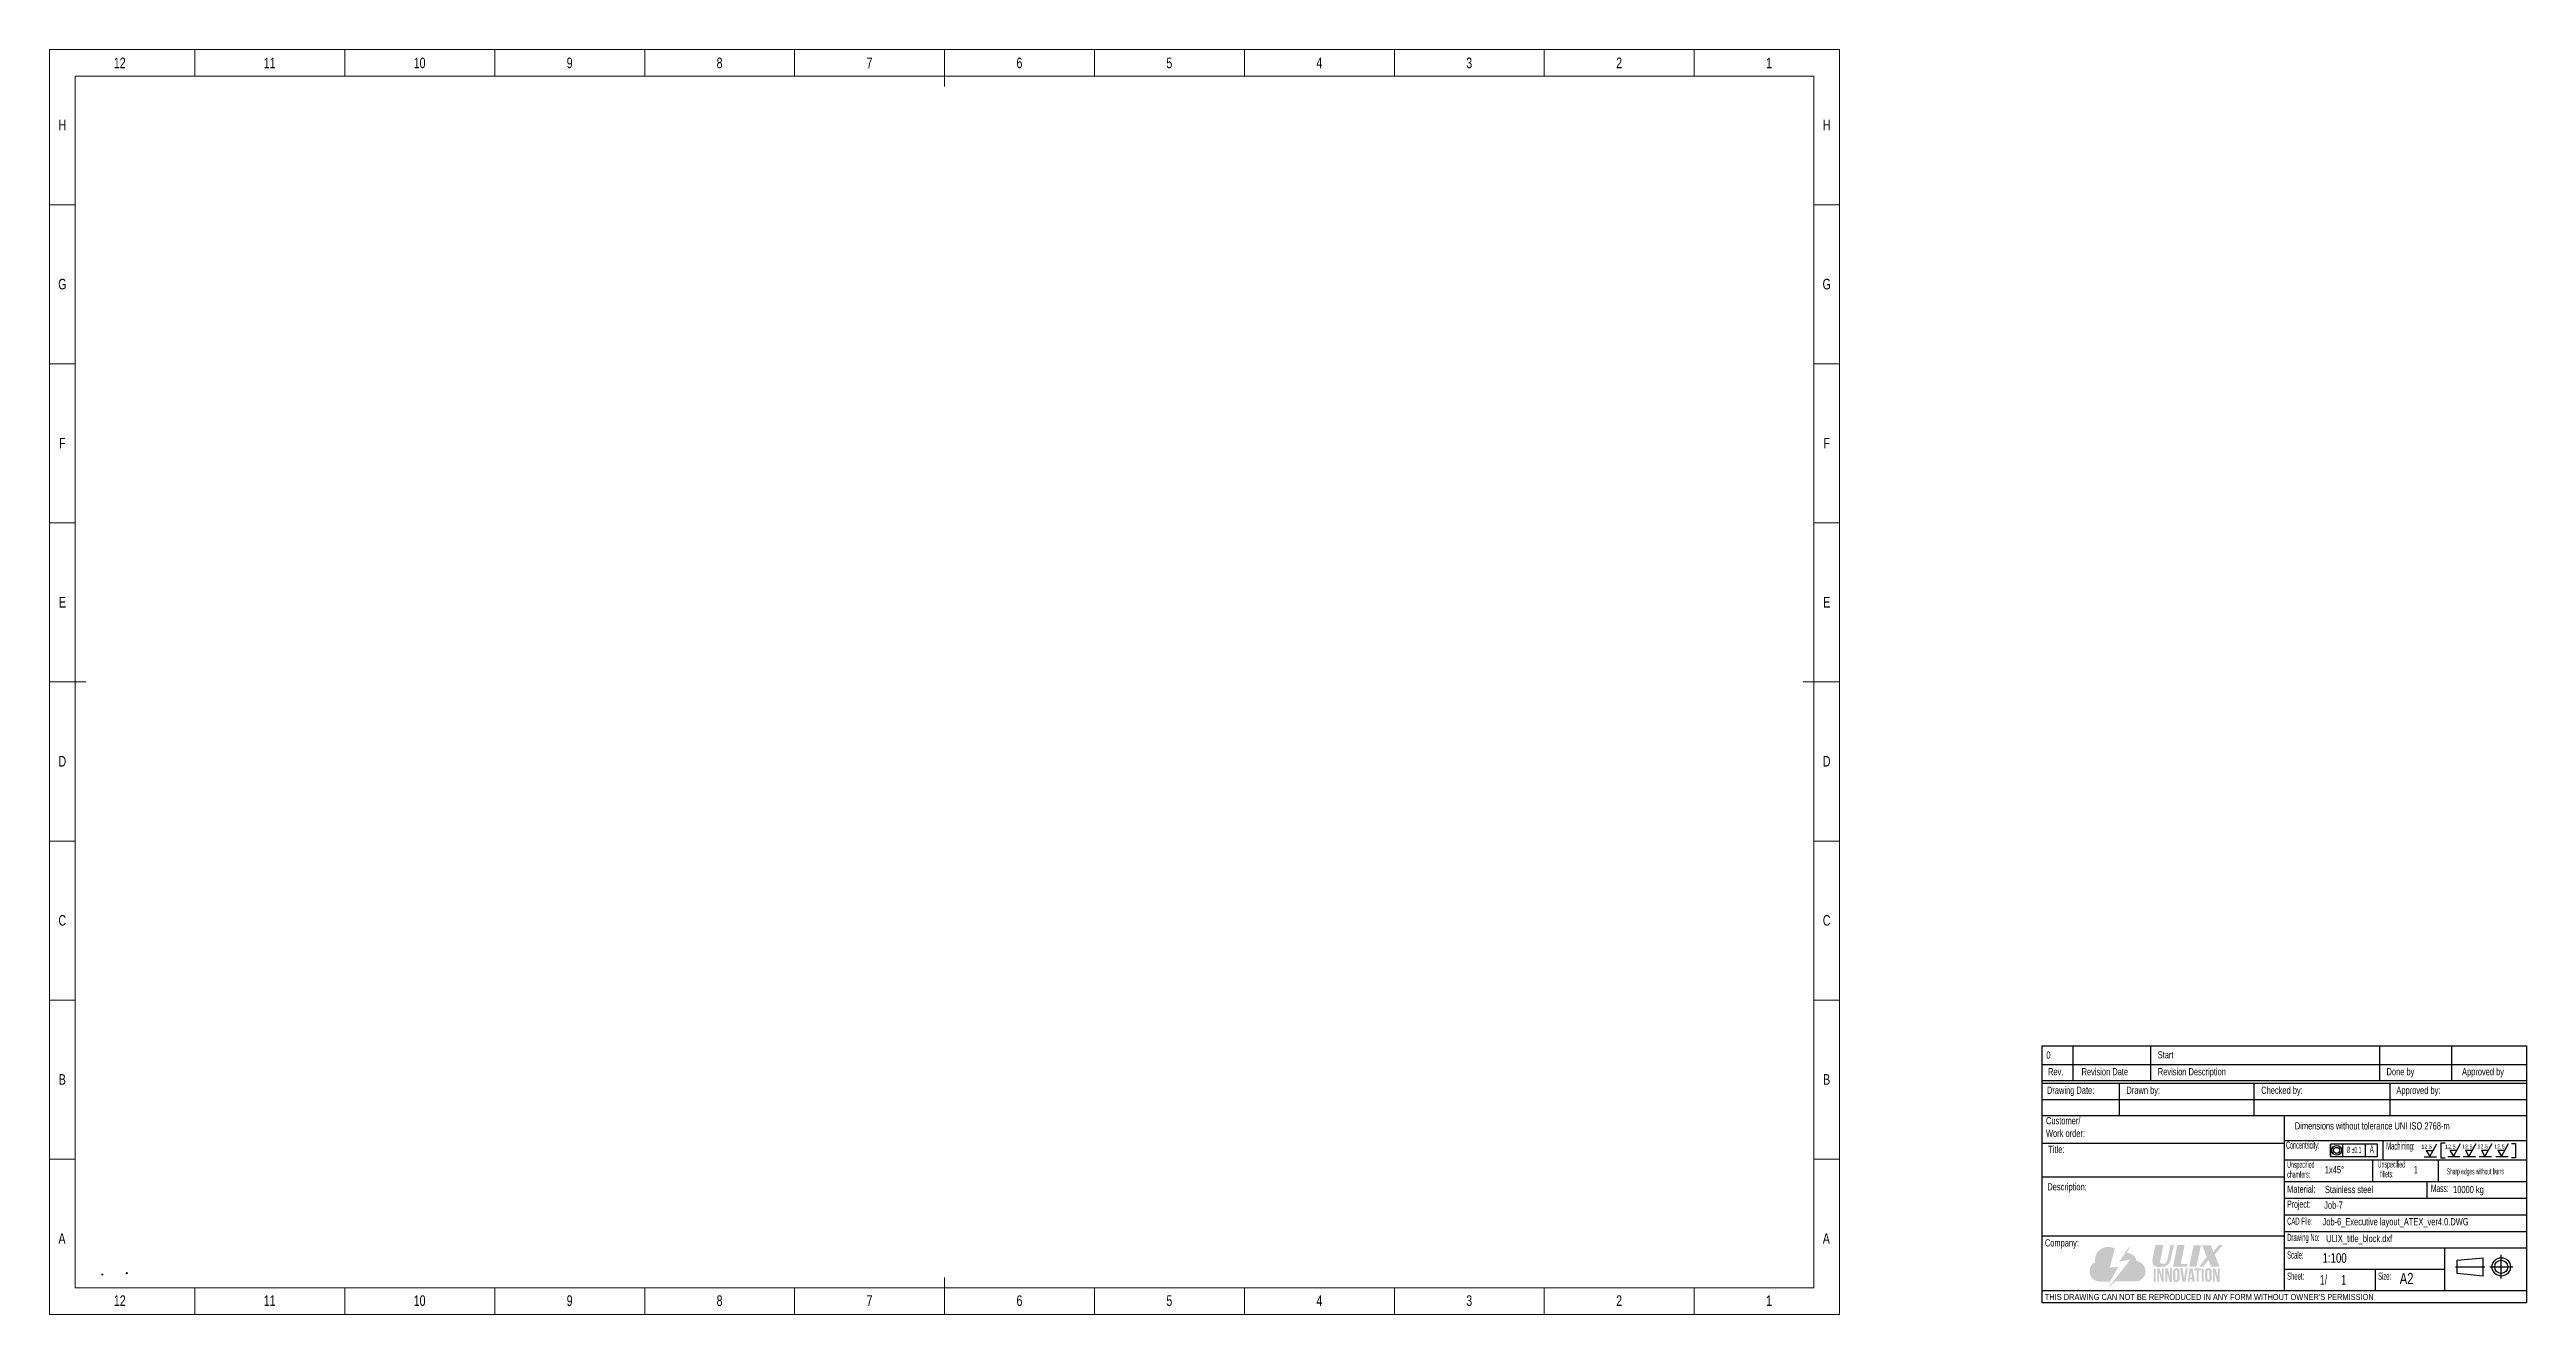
# Model space of a CAD drawing. Header units: millimetres. Extents: x -62305 to 819, y -7 to 419.
# Drawn here: x 1 to 819, y 1 to 419 of the extents above; entities outside this region: 2.
import ezdxf

# ---------------------------------------------------------------- set-up
doc = ezdxf.new("R2010")
doc.units = ezdxf.units.MM
for name, color, linetype, lineweight in [('1', 255, 'Continuous', 25), ('SKETCH_GEOMETRY_(ISO)', 255, 'Continuous', 25), ('SLD-0', 255, 'Continuous', 25), ('TITLE_(ISO)', 255, 'Continuous', 25)]:
    doc.layers.add(name, color=color, linetype=linetype, lineweight=lineweight)
doc.styles.add('SLDTEXTSTYLE0', font='TXT', dxfattribs={"width": 0.4875})
doc.styles.add('SLDTEXTSTYLE1', font='TXT', dxfattribs={"width": 0.75})
doc.styles.add('SLDTEXTSTYLE2', font='TXT', dxfattribs={"width": 0.65})
doc.styles.add('SLDTEXTSTYLE3', font='TXT', dxfattribs={"width": 0.839726})
doc.styles.add('SLDTEXTSTYLE4', font='TXT', dxfattribs={"width": 0.613494})
doc.styles.add('SLDTEXTSTYLE5', font='TXT', dxfattribs={"width": 0.573733})
doc.styles.add('SLDTEXTSTYLE6', font='TXT', dxfattribs={"width": 0.4875})
doc.styles.add('SLDTEXTSTYLE7', font='TXT', dxfattribs={"width": 0.45746})
doc.styles.add('SLDTEXTSTYLE8', font='TXT', dxfattribs={"width": 0.552304})

# ---------------------------------------------------------------- blocks, each defined once
blk = doc.blocks.new('SW_HATCH_0')
at = {"color": 0, "linetype": 'Continuous', "lineweight": 25}
blk.add_line((0, 0), (-0.04, -0.04), dxfattribs=at)
blk = doc.blocks.new('SW_HATCH_1')
at = {"color": 0, "linetype": 'Continuous', "lineweight": 25}
blk.add_line((0, 0), (-0.09, -0.09), dxfattribs=at)
blk = doc.blocks.new('SW_NOTE_0')
at = {"layer": 'SLD-0', "color": 0, "insert": (0, 3.22), "char_height": 2.5, "attachment_point": 1, "style": 'SLDTEXTSTYLE0'}
blk.add_mtext('A', dxfattribs=at)
blk = doc.blocks.new('SW_NOTE_0_1')
at = {"layer": 'SLD-0', "color": 0, "insert": (0, 2.58), "char_height": 2, "attachment_point": 1, "style": 'SLDTEXTSTYLE0'}
blk.add_mtext('Ø ±0.1', dxfattribs=at)
blk = doc.blocks.new('SW_NOTE_0_2')
at = {"layer": 'SLD-0', "color": 0, "insert": (0, 3.22), "char_height": 2.5, "attachment_point": 1, "style": 'SLDTEXTSTYLE0'}
blk.add_mtext('A', dxfattribs=at)
blk = doc.blocks.new('SW_NOTE_0_3')
at = {"layer": 'SLD-0', "color": 0, "insert": (0, 2.58), "char_height": 2, "attachment_point": 1, "style": 'SLDTEXTSTYLE0'}
blk.add_mtext('Ø ±0.1', dxfattribs=at)
blk = doc.blocks.new('ULIX_title_block')
at = {"layer": '1'}
h = blk.add_hatch(color=256, dxfattribs=at)
h.dxf.hatch_style = 1
h.set_gradient(color1=(0, 223, 129), color2=(0, 174, 195), tint=1)
edge = h.paths.add_edge_path()
edge.add_spline(control_points=[(-142.38, 13.28), (-142.58, 13.18), (-143.21, 12.87), (-143.99, 11.82), (-144.45, 10.08), (-143.85, 8.29), (-142.5, 7.21), (-141.57, 7.01), (-141.1, 6.91)], knot_values=[0, 0, 0, 0, 0.701825, 2.291672, 4.058724, 6.454991, 7.952515, 9.516798, 9.516798, 9.516798, 9.516798], degree=3, periodic=0)
edge.add_line((-141.1, 6.91), (-137.45, 6.91))
edge.add_line((-137.45, 6.91), (-134.8, 11.76))
edge.add_line((-134.8, 11.76), (-137.58, 11.51))
edge.add_line((-137.58, 11.51), (-135.9, 17.73))
edge.add_spline(control_points=[(-135.9, 17.73), (-136.07, 17.84), (-136.58, 18.15), (-137.5, 18.37), (-138.63, 18.38), (-139.73, 18.08), (-140.75, 17.5), (-141.65, 16.78), (-142.15, 15.73), (-142.45, 14.56), (-142.41, 13.71), (-142.38, 13.28)], knot_values=[0, 0, 0, 0, 0.669549, 1.949247, 3.037857, 4.337773, 5.60233, 6.862344, 8.029152, 9.34214, 10.773989, 10.773989, 10.773989, 10.773989], degree=3, periodic=0)
edge = h.paths.add_edge_path()
edge.add_spline(control_points=[(-128.61, 13.64), (-128.67, 13.82), (-128.78, 14.14), (-129, 14.61), (-129.29, 15.1), (-129.76, 15.56), (-130.39, 16), (-131.13, 16.27), (-131.67, 16.35), (-131.92, 16.39)], knot_values=[0, 0, 0, 0, 0.600904, 1.117951, 1.681093, 2.463883, 3.233335, 4.181583, 5.012071, 5.012071, 5.012071, 5.012071], degree=3, periodic=0)
edge.add_line((-131.92, 16.39), (-130.75, 18.81))
edge.add_line((-130.75, 18.81), (-130.83, 18.86))
edge.add_line((-130.83, 18.86), (-134.46, 13.5))
edge.add_line((-134.46, 13.5), (-130.72, 14.24))
edge.add_line((-130.72, 14.24), (-138.27, 4.69))
edge.add_line((-138.27, 4.69), (-138.21, 4.69))
edge.add_line((-138.21, 4.69), (-135.79, 6.96))
edge.add_line((-135.79, 6.96), (-129.1, 6.96))
edge.add_spline(control_points=[(-129.1, 6.96), (-128.73, 7), (-128.05, 7.09), (-127.11, 7.6), (-126.39, 8.31), (-125.86, 9.33), (-125.68, 10.34), (-125.9, 11.33), (-126.27, 12.07), (-126.86, 12.73), (-127.59, 13.33), (-128.24, 13.53), (-128.61, 13.64)], knot_values=[0, 0, 0, 0, 1.209382, 2.211284, 3.435788, 4.46215, 5.940895, 6.667072, 7.735024, 8.604441, 9.541579, 10.801279, 10.801279, 10.801279, 10.801279], degree=3, periodic=0)
h = blk.add_hatch(color=256, dxfattribs=at)
h.dxf.hatch_style = 1
h.set_gradient(color1=(0, 223, 129), color2=(1, 179, 189), centered=1, tint=1)
edge = h.paths.add_edge_path()
edge.add_line((-119.87, 18.99), (-122.53, 18.99))
edge.add_line((-122.53, 18.99), (-123.46, 14.21))
edge.add_spline(control_points=[(-123.46, 14.21), (-123.47, 13.93), (-123.49, 13.34), (-123.32, 12.38), (-122.49, 11.95), (-121.65, 11.67), (-120.74, 11.74), (-119.84, 11.78), (-119.11, 12.04), (-118.53, 12.32), (-118.04, 12.86), (-117.79, 13.29), (-117.62, 13.57)], knot_values=[0, 0, 0, 0, 0.791646, 1.67027, 2.474797, 3.187273, 4.139987, 4.947686, 5.66585, 6.260215, 6.722804, 7.638653, 7.638653, 7.638653, 7.638653], degree=3, periodic=0)
edge.add_line((-117.62, 13.57), (-116.42, 18.95))
edge.add_line((-116.42, 18.95), (-117.48, 18.95))
edge.add_line((-117.48, 18.95), (-118.61, 13.86))
edge.add_spline(control_points=[(-118.61, 13.86), (-118.63, 13.77), (-118.69, 13.56), (-118.86, 13.22), (-119.18, 12.89), (-119.72, 12.79), (-120.29, 12.76), (-120.93, 13), (-120.95, 13.43), (-120.96, 13.61)], knot_values=[0, 0, 0, 0, 0.258559, 0.603246, 1.025042, 1.490278, 2.065458, 2.63904, 3.121133, 3.121133, 3.121133, 3.121133], degree=3, periodic=0)
edge.add_line((-120.96, 13.61), (-119.87, 18.99))
h.paths.add_polyline_path([(-115.29, 18.94), (-112.86, 18.94), (-114.17, 12.74), (-111.89, 12.74), (-112.1, 11.83), (-116.72, 11.83), (-115.29, 18.94)])
h.paths.add_polyline_path([(-107.43, 18.92), (-109.88, 18.92), (-111.34, 11.88), (-109, 11.77), (-107.43, 18.92)])
h.paths.add_polyline_path([(-105.5, 15.08), (-108.05, 11.85), (-106.74, 11.85), (-105.02, 13.99), (-104.11, 11.84), (-101.31, 11.84), (-102.93, 15.79), (-100.32, 18.95), (-101.58, 18.95), (-103.4, 16.71), (-104.3, 18.95), (-107.1, 18.89), (-105.5, 15.08)])
h = blk.add_hatch(color=256, dxfattribs=at)
h.dxf.hatch_style = 1
h.set_gradient(color1=(0, 223, 129), color2=(1, 179, 189), tint=1)
h.paths.add_polyline_path([(-123.09, 6.88), (-122.41, 6.88), (-122.41, 11.22), (-123.09, 11.2), (-123.09, 6.88)])
h.paths.add_polyline_path([(-119.75, 11.25), (-120.38, 11.25), (-120.38, 8.69), (-121.08, 11.26), (-121.89, 11.26), (-121.91, 6.88), (-121.27, 6.88), (-121.27, 10.04), (-120.46, 6.87), (-119.75, 6.87), (-119.75, 11.25)])
h.paths.add_polyline_path([(-119.24, 6.86), (-118.6, 6.86), (-118.6, 9.85), (-117.79, 6.83), (-117.03, 6.83), (-117.03, 11.25), (-117.69, 11.25), (-117.69, 8.71), (-118.41, 11.24), (-119.24, 11.24), (-119.24, 6.86)])
h.paths.add_polyline_path([(-116.68, 7.73, 1), (-114.51, 8.02), (-114.51, 10.5, 0.796166), (-116.68, 10.49), (-116.68, 7.73, 1)])
h.paths.add_polyline_path([(-115.96, 10.27, -0.957705), (-115.27, 10.34), (-115.27, 7.76, -0.974266), (-115.92, 7.73), (-115.96, 10.27, -0.957705)], flags=16)
h.paths.add_polyline_path([(-113.6, 6.87), (-112.55, 6.87), (-111.86, 11.25), (-112.55, 11.25), (-113.04, 7.84), (-113.56, 11.35), (-114.32, 11.37), (-113.6, 6.87)])
h.paths.add_polyline_path([(-111.87, 6.88), (-111.24, 6.88), (-111.11, 7.7), (-110.37, 7.7), (-110.22, 6.87), (-109.43, 6.87), (-110.22, 11.24), (-111.2, 11.24), (-111.87, 6.88)])
h.paths.add_polyline_path([(-110.71, 10.41), (-110.45, 8.27), (-111.05, 8.25), (-110.71, 10.41)], flags=16)
h.paths.add_polyline_path([(-108.85, 6.91), (-108.22, 6.91), (-108.22, 10.62), (-107.46, 10.62), (-107.46, 11.28), (-109.63, 11.28), (-109.63, 10.61), (-108.85, 10.61), (-108.85, 6.91)])
h.paths.add_polyline_path([(-106.52, 11.22), (-107.2, 11.2), (-107.2, 6.88), (-106.52, 6.88), (-106.52, 11.22)])
h.paths.add_polyline_path([(-106.08, 7.76, 1), (-103.91, 8.05), (-103.91, 10.53, 0.796166), (-106.08, 10.51), (-106.08, 7.76, 1)])
h.paths.add_polyline_path([(-105.37, 10.3, -0.957705), (-104.67, 10.37), (-104.67, 7.79, -0.974266), (-105.32, 7.76), (-105.37, 10.3, -0.957705)], flags=16)
h.paths.add_polyline_path([(-103.53, 6.86), (-102.89, 6.86), (-102.89, 9.85), (-102.08, 6.83), (-101.32, 6.83), (-101.32, 11.25), (-101.99, 11.25), (-101.99, 8.71), (-102.7, 11.24), (-103.53, 11.24), (-103.53, 6.86)])
at = {"layer": 'SKETCH_GEOMETRY_(ISO)'}
for p, q in [((-149.7, 73.23), (-149.7, 84.7)), ((-124.04, 73.23), (-124.04, 84.7)), ((-48.39, 73.23), (-48.39, 84.7)), ((-24.62, 73.23), (-24.62, 84.7)), ((0, 84.7), (0, 0)), ((0, 78.47), (-160, 78.47)), ((-134.48, 72.36), (-134.48, 61.69)), ((-90.06, 72.36), (-90.06, 61.69)), ((-45.14, 72.36), (-45.14, 61.69)), ((-160, 0), (0, 0))]:
    blk.add_line(p, q, dxfattribs=at)
at = {"layer": 'SLD-0', "linetype": 'Continuous', "lineweight": 25}
for p, q in [((-23.45, 11.77), (-13.73, 11.77)), ((-12.09, 11.77), (-4.53, 11.77)), ((-8.31, 7.92), (-8.31, 15.77))]:
    blk.add_line(p, q, dxfattribs=at)
at = {"layer": 'SLD-0', "color": 7, "linetype": 'Continuous', "lineweight": 25}
blk.add_line((-14.31, 8.75), (-14.31, 14.79), dxfattribs=at)
at = {"layer": 'TITLE_(ISO)', "linetype": 'Continuous', "lineweight": 25}
blk.add_line((-160, 84.7), (-160, 0), dxfattribs=at)
at = {"layer": 'TITLE_(ISO)', "lineweight": 25}
for p, q in [((-160, 84.7), (0, 84.7)), ((-160, 73.23), (0, 73.23)), ((-160, 72.36), (0, 72.36)), ((-160, 66.96), (0, 66.96)), ((-160, 61.69), (0, 61.69)), ((-80, 61.69), (-80, 4)), ((-160, 52.55), (-80, 52.55)), ((-80, 53.49), (0, 53.49)), ((-64.68, 52.22), (-64.68, 48.22)), ((-64.68, 48.22), (-64.68, 52.22)), ((-49.18, 52.22), (-64.68, 52.22)), ((-60.68, 48.22), (-60.68, 52.22)), ((-53.18, 48.22), (-53.18, 52.22)), ((-49.18, 48.22), (-49.18, 52.22)), ((-47.46, 53.49), (-47.46, 47.06)), ((-33.07, 50.22), (-31.92, 48.15)), ((-33.07, 50.22), (-30.77, 50.22)), ((-31.92, 48.15), (-29.55, 52.43)), ((-28.3, 52.55), (-28.3, 47.79)), ((-26.86, 52.55), (-28.3, 52.55)), ((-25.28, 50.3), (-24.13, 48.22)), ((-25.28, 50.3), (-22.98, 50.3)), ((-24.13, 48.22), (-21.76, 52.5)), ((-20.17, 50.3), (-19.02, 48.22)), ((-20.17, 50.3), (-17.87, 50.3)), ((-19.02, 48.22), (-16.65, 52.5)), ((-14.87, 50.3), (-13.72, 48.22)), ((-14.87, 50.3), (-12.57, 50.3)), ((-13.72, 48.22), (-11.35, 52.5)), ((-9.4, 50.3), (-8.25, 48.22)), ((-9.4, 50.3), (-7.1, 50.3)), ((-8.25, 48.22), (-5.88, 52.5)), ((-4.92, 52.47), (-3.6, 52.47)), ((-3.6, 52.47), (-3.6, 47.71)), ((-160, 41.46), (-80, 41.46)), ((-80, 47.06), (0, 47.06)), ((-64.68, 48.22), (-49.18, 48.22)), ((-50.79, 47.03), (-50.79, 40)), ((-33.79, 48.1), (-29.74, 48.1)), ((-29.16, 47.06), (-29.16, 40)), ((-28.3, 47.79), (-26.86, 47.79)), ((-26, 48.17), (-21.95, 48.17)), ((-20.89, 48.17), (-16.85, 48.17)), ((-15.59, 48.17), (-11.54, 48.17)), ((-10.12, 48.17), (-6.07, 48.17)), ((-3.6, 47.71), (-4.92, 47.71)), ((-80, 40), (0, 40)), ((-80, 34.5), (0, 34.5)), ((-32.83, 34.5), (-32.83, 40)), ((-80, 29), (0, 29)), ((-160, 22), (-80, 22)), ((-80, 23.5), (0, 23.5)), ((-80, 18), (0, 18)), ((-27, 4), (-27, 18)), ((-80, 11), (-27, 11)), ((-50, 11), (-50, 4)), ((-22.93, 13.93), (-14.31, 14.79)), ((-22.93, 9.62), (-22.93, 13.93)), ((-14.31, 8.75), (-22.93, 9.62)), ((-14.31, 8.75), (-14.31, 14.79)), ((-160, 4), (0, 4))]:
    blk.add_line(p, q, dxfattribs=at)
for centre, radius in [((-62.68, 50.22), 1.6), ((-62.68, 50.22), 1), ((-8.31, 11.77), 3.02), ((-8.31, 11.77), 2.16)]:
    blk.add_circle(centre, radius, dxfattribs=at)
at = {"layer": 'SLD-0', "color": 7}
for name, p in [('SW_NOTE_0_1', (-59.39, 48.81)), ('SW_NOTE_0_3', (-59.39, 48.81)), ('SW_NOTE_0', (-51.75, 48.67)), ('SW_NOTE_0_2', (-51.75, 48.67))]:
    blk.add_blockref(name, p, dxfattribs=at)
at = {"layer": 'SKETCH_GEOMETRY_(ISO)'}
for tag, p in [('ROUGHNESS1', (-34.71, 50.81)), ('ROUGHNESS2', (-26.87, 50.81)), ('ROUGHNESS3', (-21.28, 50.85)), ('ROUGHNESS4', (-16.21, 50.89)), ('ROUGHNESS5', (-10.68, 50.85))]:
    blk.add_attdef(tag, p, '', height=1.3, dxfattribs=at)
at = {"layer": 'SLD-0'}
for s, height, style, width, p in [('Dimensions without tolerance UNI ISO 2768-m', 2.3812, 'SLDTEXTSTYLE1', 0.75, (-76.47, 57.11)), ('Sharp edges without burrs', 1.9846, 'SLDTEXTSTYLE0', 0.4875, (-26.32, 42.28)), ("THIS DRAWING CAN NOT BE REPRODUCED IN ANY FORM WITHOUT OWNER'S PERMISSION", 2, 'SLDTEXTSTYLE3', 0.839726, (-159, 0.84))]:
    blk.add_text(s, height=height, dxfattribs=dict(at, style=style, width=width)).set_placement(p)
at = {"layer": 'SLD-0', "color": 0, "attachment_point": 1, "style": 'SLDTEXTSTYLE0'}
for s, insert, char_height in [('chamfers:', (-79, 43.36), 2.117), ('Unspecified', (-79, 46.59), 2.1167), ('Unspecified', (-49.09, 46.68), 2.1167), ('fillets:', (-48.3, 43.46), 2.117)]:
    blk.add_mtext(s, dxfattribs=dict(at, insert=insert, char_height=char_height))
at = {"layer": 'TITLE_(ISO)'}
for s, height, style, width, p in [('Rev.', 2.381, 'SLDTEXTSTYLE1', 0.75, (-157.95, 75)), ('Revision Date', 2.3812, 'SLDTEXTSTYLE1', 0.75, (-146.89, 75)), ('Revision Description', 2.3812, 'SLDTEXTSTYLE1', 0.75, (-121.71, 75)), ('Done by', 2.381, 'SLDTEXTSTYLE1', 0.75, (-46.2, 75)), ('Approved by', 2.3812, 'SLDTEXTSTYLE1', 0.75, (-21.27, 75)), ('Drawing Date:', 2.3812, 'SLDTEXTSTYLE1', 0.75, (-158.32, 68.88)), ('Drawn by:', 2.381, 'SLDTEXTSTYLE1', 0.75, (-132.07, 68.88)), ('Checked by:', 2.3812, 'SLDTEXTSTYLE1', 0.75, (-87.57, 68.88)), ('Approved by:', 2.3812, 'SLDTEXTSTYLE1', 0.75, (-42.94, 68.88)), ('Title:', 2.381, 'SLDTEXTSTYLE1', 0.75, (-157.87, 49.36)), ('Concentricity:', 2.3812, 'SLDTEXTSTYLE7', 0.45746, (-79.37, 50.75)), ('Machining:', 2.381, 'SLDTEXTSTYLE0', 0.4875, (-46.32, 50.48)), ('Description:', 2.3812, 'SLDTEXTSTYLE1', 0.75, (-158.19, 37.01)), ('Project:', 2.381, 'SLDTEXTSTYLE5', 0.573733, (-79, 31.29)), ('Material:', 2.381, 'SLDTEXTSTYLE4', 0.613494, (-79, 36.23)), ('Mass:', 2.381, 'SLDTEXTSTYLE8', 0.552304, (-31.56, 36.51)), ('CAD File:', 2.381, 'SLDTEXTSTYLE6', 0.4875, (-79, 25.66)), ('Company:', 2.381, 'SLDTEXTSTYLE1', 0.75, (-159, 18.51)), ('Scale:', 2.381, 'SLDTEXTSTYLE0', 0.4875, (-79, 14.51)), ('Drawing No:', 2.3812, 'SLDTEXTSTYLE0', 0.4875, (-79, 20.31)), ('Sheet:', 2.381, 'SLDTEXTSTYLE0', 0.4875, (-79, 7.51)), ('  / ', 3.175, 'SLDTEXTSTYLE2', 0.65, (-68.11, 5.98)), ('Size:', 2.381, 'SLDTEXTSTYLE0', 0.4875, (-49, 7.51))]:
    blk.add_text(s, height=height, dxfattribs=dict(at, style=style, width=width)).set_placement(p)
at = {"layer": 'TITLE_(ISO)', "attachment_point": 1, "style": 'SLDTEXTSTYLE1'}
for s, insert, char_height in [('Customer/', (-158.63, 61.21), 2.381), ('Work order:', (-158.63, 57.04), 2.3812)]:
    blk.add_mtext(s, dxfattribs=dict(at, insert=insert, char_height=char_height))
at = {"layer": 'TITLE_(ISO)'}
for tag, p, height, style, width in [('REVISION', (-158.5, 80.49), 2.38, 'SLDTEXTSTYLE1', 0.75), ('REVISION_DATE', (-148.09, 80.42), 2.38, 'SLDTEXTSTYLE1', 0.75), ('REVISION_COMMENT', (-121.73, 80.58), 2.38, 'SLDTEXTSTYLE1', 0.75), ('REVISION_DONE_BY', (-46.71, 80.66), 2.38, 'SLDTEXTSTYLE1', 0.75), ('REVISION_APPROVED_BY', (-22.73, 80.6), 2.38, 'SLDTEXTSTYLE1', 0.75), ('DRAWING_DATE', (-158.29, 63.48), 2.38, 'SLDTEXTSTYLE1', 0.75), ('DRAWN_BY', (-132.14, 63.26), 2.38, 'SLDTEXTSTYLE1', 0.75), ('CHECKED_BY', (-87.74, 63.51), 2.38, 'SLDTEXTSTYLE1', 0.75), ('APPROVED_BY', (-43.24, 63.4), 2.38, 'SLDTEXTSTYLE1', 0.75), ('CUSTOMER', (-136.13, 57.85), 2.38, 'SLDTEXTSTYLE1', 0.75), ('TITLE', (-148.21, 48.88), 2.38, 'SLDTEXTSTYLE1', 0.75), ('CHAMFERS', (-66.56, 42.65), 2.38, 'SLDTEXTSTYLE1', 0.75), ('FILLETS', (-37.23, 42.65), 2.38, 'SLDTEXTSTYLE1', 0.75), ('DESCRIPTION', (-154.44, 31.02), 2.38, 'SLDTEXTSTYLE1', 0.75), ('PROJECT', (-66.78, 30.97), 2.38, 'SLDTEXTSTYLE1', 0.75), ('MATERIAL', (-66.54, 36.12), 2.38, 'SLDTEXTSTYLE1', 0.75), ('MASS', (-24.22, 36.12), 2.38, 'SLDTEXTSTYLE1', 0.75), ('CAD_FILE', (-67.33, 25.48), 2.38, 'SLDTEXTSTYLE1', 0.75), ('DRAWING_NO', (-66.11, 19.94), 2.38, 'SLDTEXTSTYLE1', 0.75), ('SHEET_CURRENT', (-68.2, 5.92), 3.17, 'SLDTEXTSTYLE2', 0.65), ('SCALE', (-67.31, 13.12), 3.17, 'SLDTEXTSTYLE1', 0.75), ('SHEET_TOTAL', (-61.1, 5.93), 3.17, 'SLDTEXTSTYLE2', 0.65), ('SIZE_PAPER', (-41.84, 6.08), 3.7, 'SLDTEXTSTYLE1', 0.75)]:
    blk.add_attdef(tag, p, '', height=height, dxfattribs=dict(at, style=style, width=width))
blk = doc.blocks.new('SW_GTOL_0')
at = {"color": 0, "linetype": 'Continuous', "lineweight": 0}
for p, q in [((0, 0), (0, 7)), ((0, 7), (7, 7)), ((7, 0), (0, 0)), ((7, 7), (7, 0))]:
    blk.add_line(p, q, dxfattribs=at)
blk = doc.blocks.new('SW_GTOL_1')
at = {"color": 0, "linetype": 'Continuous', "lineweight": 0}
for p, q in [((0, 0), (0, 7)), ((0, 7), (7, 7)), ((7, 0), (0, 0)), ((7, 7), (7, 0))]:
    blk.add_line(p, q, dxfattribs=at)

msp = doc.modelspace()

# ---------------------------------------------------------------- hatches: boundary and pattern name
at = {"layer": '1'}
h = msp.add_hatch(dxfattribs=at)
h.set_pattern_fill('ANSI31', color=256, style=0)
edge = h.paths.add_edge_path(flags=0)
edge.add_line((26.92, 14.86), (26.9, 14.79))
edge.add_spline(control_points=[(26.9, 14.79), (26.9, 14.79), (26.9, 14.78), (26.9, 14.78), (26.9, 14.78), (26.89, 14.77), (26.88, 14.77), (26.87, 14.78), (26.87, 14.78), (26.87, 14.79)], knot_values=[0, 0, 0, 0, 0.258559, 0.603246, 1.025042, 1.490278, 2.065458, 2.63904, 3.121133, 3.121133, 3.121133, 3.121133], weights=[1, 1, 1, 1, 1, 1, 1, 1, 1, 1], degree=3, periodic=0)
edge.add_line((26.87, 14.79), (26.89, 14.86))
edge.add_line((26.89, 14.86), (26.85, 14.86))
edge.add_line((26.85, 14.86), (26.84, 14.79))
edge.add_spline(control_points=[(26.84, 14.79), (26.83, 14.79), (26.83, 14.78), (26.84, 14.77), (26.85, 14.76), (26.86, 14.76), (26.87, 14.76), (26.89, 14.76), (26.9, 14.76), (26.9, 14.77), (26.91, 14.77), (26.91, 14.78), (26.92, 14.78)], knot_values=[0, 0, 0, 0, 0.791646, 1.67027, 2.474797, 3.187273, 4.139987, 4.947686, 5.66585, 6.260215, 6.722804, 7.638653, 7.638653, 7.638653, 7.638653], weights=[1, 1, 1, 1, 1, 1, 1, 1, 1, 1, 1, 1, 1], degree=3, periodic=0)
edge.add_line((26.92, 14.78), (26.93, 14.86))
edge.add_line((26.93, 14.86), (26.92, 14.86))
h = msp.add_hatch(dxfattribs=at)
h.set_pattern_fill('ANSI31', color=256, style=0)
edge = h.paths.add_edge_path(flags=0)
edge.add_line((26.98, 15.01), (27.01, 15.14))
edge.add_spline(control_points=[(27.01, 15.14), (27.01, 15.14), (27, 15.15), (26.98, 15.15), (26.96, 15.15), (26.94, 15.14), (26.92, 15.13), (26.9, 15.12), (26.89, 15.1), (26.88, 15.07), (26.88, 15.06), (26.88, 15.05)], knot_values=[0, 0, 0, 0, 0.669549, 1.949247, 3.037857, 4.337773, 5.60233, 6.862344, 8.029152, 9.34214, 10.773989, 10.773989, 10.773989, 10.773989], weights=[1, 1, 1, 1, 1, 1, 1, 1, 1, 1, 1, 1], degree=3, periodic=0)
edge.add_spline(control_points=[(26.88, 15.05), (26.88, 15.05), (26.87, 15.04), (26.85, 15.02), (26.84, 14.98), (26.85, 14.95), (26.88, 14.93), (26.9, 14.92), (26.91, 14.92)], knot_values=[0, 0, 0, 0, 0.701825, 2.291672, 4.058724, 6.454991, 7.952515, 9.516798, 9.516798, 9.516798, 9.516798], weights=[1, 1, 1, 1, 1, 1, 1, 1, 1], degree=3, periodic=0)
edge.add_line((26.91, 14.92), (26.98, 14.92))
edge.add_line((26.98, 14.92), (27.03, 15.02))
edge.add_line((27.03, 15.02), (26.98, 15.01))
h = msp.add_hatch(dxfattribs=at)
h.set_pattern_fill('ANSI31', style=0)
h.paths.add_polyline_path([(26.84, 14.75), (26.84, 14.69), (26.85, 14.69), (26.85, 14.75)], flags=0)
h = msp.add_hatch(dxfattribs=at)
h.set_pattern_fill('ANSI31', style=0)
h.paths.add_polyline_path([(26.89, 14.69), (26.89, 14.75), (26.88, 14.75), (26.88, 14.72), (26.87, 14.75), (26.86, 14.75), (26.86, 14.69), (26.87, 14.69), (26.87, 14.74), (26.88, 14.69)], flags=0)
h = msp.add_hatch(dxfattribs=at)
h.set_pattern_fill('ANSI31', style=0)
h.paths.add_polyline_path([(26.89, 14.75), (26.89, 14.69), (26.9, 14.69), (26.9, 14.73), (26.91, 14.69), (26.93, 14.69), (26.93, 14.75), (26.92, 14.75), (26.92, 14.72), (26.91, 14.75)], flags=0)
h = msp.add_hatch(dxfattribs=at)
h.set_pattern_fill('ANSI31', color=256, style=0)
h.paths.add_polyline_path([(26.95, 14.86), (26.93, 14.76), (26.99, 14.76), (27, 14.77), (26.97, 14.77), (26.98, 14.86)], flags=0)
h = msp.add_hatch(dxfattribs=at)
h.set_pattern_fill('ANSI31', style=0)
edge = h.paths.add_edge_path(flags=0)
edge.add_arc((26.95, 14.7), 0.0153, 187.6723, 367.6723)
edge.add_line((26.96, 14.71), (26.96, 14.74))
edge.add_arc((26.95, 14.74), 0.0156, 13.24, 167.34243)
edge.add_line((26.93, 14.74), (26.93, 14.7))
h = msp.add_hatch(dxfattribs=at)
h.set_pattern_fill('ANSI31', style=0)
edge = h.paths.add_edge_path(flags=0)
edge.add_arc((26.95, 14.74), 0.00491, 7.72645, 182.77583, ccw=False)
edge.add_line((26.95, 14.74), (26.95, 14.7))
edge.add_arc((26.95, 14.7), 0.00459, -175.4471, 1.56575, ccw=False)
edge.add_line((26.94, 14.7), (26.94, 14.74))
h = msp.add_hatch(dxfattribs=at)
h.set_pattern_fill('ANSI31', style=0)
h.paths.add_polyline_path([(26.96, 14.75), (26.97, 14.69), (26.99, 14.69), (27, 14.75), (26.99, 14.75), (26.98, 14.7), (26.97, 14.75)], flags=0)
h = msp.add_hatch(dxfattribs=at)
h.set_pattern_fill('ANSI31', color=256, style=0)
edge = h.paths.add_edge_path(flags=0)
edge.add_line((27.02, 14.92), (27.15, 14.92))
edge.add_spline(control_points=[(27.15, 14.92), (27.16, 14.92), (27.17, 14.92), (27.19, 14.94), (27.2, 14.95), (27.21, 14.97), (27.22, 14.99), (27.21, 15.01), (27.21, 15.02), (27.19, 15.04), (27.18, 15.05), (27.17, 15.05), (27.16, 15.06)], knot_values=[0, 0, 0, 0, 1.209382, 2.211284, 3.435788, 4.46215, 5.940895, 6.667072, 7.735024, 8.604441, 9.541579, 10.801279, 10.801279, 10.801279, 10.801279], weights=[1, 1, 1, 1, 1, 1, 1, 1, 1, 1, 1, 1, 1], degree=3, periodic=0)
edge.add_spline(control_points=[(27.16, 15.06), (27.16, 15.06), (27.16, 15.07), (27.15, 15.08), (27.15, 15.09), (27.14, 15.09), (27.12, 15.1), (27.11, 15.11), (27.1, 15.11), (27.09, 15.11)], knot_values=[0, 0, 0, 0, 0.600904, 1.117951, 1.681093, 2.463883, 3.233335, 4.181583, 5.012071, 5.012071, 5.012071, 5.012071], weights=[1, 1, 1, 1, 1, 1, 1, 1, 1, 1], degree=3, periodic=0)
edge.add_line((27.09, 15.11), (27.12, 15.16))
edge.add_line((27.12, 15.16), (27.11, 15.16))
edge.add_line((27.11, 15.16), (27.04, 15.05))
edge.add_line((27.04, 15.05), (27.12, 15.07))
edge.add_line((27.12, 15.07), (26.97, 14.88))
edge.add_line((26.97, 14.88), (26.97, 14.88))
edge.add_line((26.97, 14.88), (27.02, 14.92))
h = msp.add_hatch(dxfattribs=at)
h.set_pattern_fill('ANSI31', style=0)
h.paths.add_polyline_path([(27.01, 14.75), (27, 14.69), (27.01, 14.69), (27.01, 14.7), (27.02, 14.7), (27.02, 14.69), (27.03, 14.69), (27.02, 14.75)], flags=0)
h = msp.add_hatch(dxfattribs=at)
h.set_pattern_fill('ANSI31', color=256, style=0)
h.paths.add_polyline_path([(27.01, 14.76), (27.04, 14.76), (27.06, 14.86), (27.03, 14.86)], flags=0)
h = msp.add_hatch(dxfattribs=at)
h.set_pattern_fill('ANSI31', style=0)
h.paths.add_polyline_path([(27.01, 14.71), (27.01, 14.74), (27.02, 14.71)], flags=0)
h = msp.add_hatch(dxfattribs=at)
h.set_pattern_fill('ANSI31', style=0)
h.paths.add_polyline_path([(27.04, 14.74), (27.04, 14.69), (27.05, 14.69), (27.05, 14.74), (27.06, 14.74), (27.06, 14.75), (27.03, 14.75), (27.03, 14.74)], flags=0)
h = msp.add_hatch(dxfattribs=at)
h.set_pattern_fill('ANSI31', color=256, style=0)
h.paths.add_polyline_path([(27.1, 14.86), (27.06, 14.86), (27.09, 14.81), (27.05, 14.76), (27.07, 14.76), (27.09, 14.79), (27.11, 14.76), (27.15, 14.76), (27.12, 14.82), (27.16, 14.86), (27.14, 14.86), (27.12, 14.83)], flags=0)
h = msp.add_hatch(dxfattribs=at)
h.set_pattern_fill('ANSI31', style=0)
h.paths.add_polyline_path([(27.07, 14.69), (27.07, 14.75), (27.06, 14.75), (27.06, 14.69)], flags=0)
h = msp.add_hatch(dxfattribs=at)
h.set_pattern_fill('ANSI31', style=0)
edge = h.paths.add_edge_path(flags=0)
edge.add_arc((27.09, 14.71), 0.0153, 187.6723, 367.6723)
edge.add_line((27.11, 14.71), (27.11, 14.74))
edge.add_arc((27.09, 14.74), 0.0156, 13.24, 167.34243)
edge.add_line((27.08, 14.74), (27.08, 14.7))
h = msp.add_hatch(dxfattribs=at)
h.set_pattern_fill('ANSI31', style=0)
edge = h.paths.add_edge_path(flags=0)
edge.add_arc((27.09, 14.74), 0.00491, 7.72645, 182.77583, ccw=False)
edge.add_line((27.1, 14.74), (27.1, 14.7))
edge.add_arc((27.09, 14.7), 0.00459, -175.4471, 1.56575, ccw=False)
edge.add_line((27.09, 14.7), (27.09, 14.74))
h = msp.add_hatch(dxfattribs=at)
h.set_pattern_fill('ANSI31', color=256, style=0)
h.paths.add_polyline_path([(27.11, 14.75), (27.11, 14.69), (27.12, 14.69), (27.12, 14.73), (27.14, 14.69), (27.15, 14.69), (27.15, 14.75), (27.14, 14.75), (27.14, 14.72), (27.13, 14.75)], flags=0)

# ---------------------------------------------------------------- linework, layer by layer
at = {"color": 7, "linetype": 'Continuous', "lineweight": 18}
for p, q in [((1.5, 418.73), (592.5, 418.73)), ((1.5, 418.73), (1.5, 1.27)), ((49.5, 410), (49.5, 418.5)), ((99, 410), (99, 418.5)), ((148.5, 410), (148.5, 418.5)), ((198, 410), (198, 418.5)), ((247.5, 410), (247.5, 418.5)), ((297, 418.5), (297, 406.5)), ((297, 410), (297, 418.5)), ((346.5, 410), (346.5, 418.5)), ((396, 410), (396, 418.5)), ((445.5, 410), (445.5, 418.5)), ((495, 410), (495, 418.5)), ((544.5, 410), (544.5, 418.5)), ((592.5, 418.73), (592.5, 1.27)), ((10, 10), (10, 410)), ((10, 410), (584, 410)), ((584, 410), (584, 10)), ((10, 367.5), (1.5, 367.5)), ((584, 367.5), (592.5, 367.5)), ((10, 315), (1.5, 315)), ((584, 315), (592.5, 315)), ((10, 262.5), (1.5, 262.5)), ((584, 262.5), (592.5, 262.5)), ((1.5, 210), (13.5, 210)), ((10, 210), (1.5, 210)), ((592.5, 210), (580.5, 210)), ((584, 210), (592.5, 210)), ((10, 157.5), (1.5, 157.5)), ((584, 157.5), (592.5, 157.5)), ((10, 105), (1.5, 105)), ((584, 105), (592.5, 105)), ((10, 52.5), (1.5, 52.5)), ((584, 52.5), (592.5, 52.5)), ((584, 10), (10, 10)), ((49.5, 10), (49.5, 1.5)), ((99, 10), (99, 1.5)), ((148.5, 10), (148.5, 1.5)), ((198, 10), (198, 1.5)), ((247.5, 10), (247.5, 1.5)), ((297, 1.5), (297, 13.5)), ((297, 10), (297, 1.5)), ((346.5, 10), (346.5, 1.5)), ((396, 10), (396, 1.5)), ((445.5, 10), (445.5, 1.5)), ((495, 10), (495, 1.5)), ((544.5, 10), (544.5, 1.5)), ((1.5, 1.27), (592.5, 1.27))]:
    msp.add_line(p, q, dxfattribs=at)
at = {"layer": '1', "lineweight": 18}
for p, q in [((18.83, 14.33), (18.9, 14.33)), ((19.04, 14.48), (18.88, 14.29)), ((18.88, 14.29), (18.89, 14.29)), ((18.89, 14.29), (18.93, 14.33)), ((18.9, 14.43), (18.93, 14.55)), ((18.9, 14.33), (18.95, 14.43)), ((18.95, 14.43), (18.9, 14.43)), ((18.93, 14.33), (19.07, 14.33)), ((19.03, 14.57), (18.96, 14.46)), ((18.96, 14.46), (19.04, 14.48)), ((19.01, 14.52), (19.03, 14.57)), ((19.03, 14.57), (19.03, 14.57)), ((26.85, 14.86), (26.84, 14.79)), ((26.85, 14.75), (26.84, 14.75)), ((26.84, 14.75), (26.84, 14.69)), ((26.84, 14.69), (26.85, 14.69)), ((26.89, 14.86), (26.85, 14.86)), ((26.85, 14.69), (26.85, 14.75)), ((26.87, 14.75), (26.86, 14.75)), ((26.86, 14.75), (26.86, 14.69)), ((26.86, 14.69), (26.87, 14.69)), ((26.87, 14.79), (26.89, 14.86)), ((26.88, 14.72), (26.87, 14.75)), ((26.87, 14.69), (26.87, 14.74)), ((26.87, 14.74), (26.88, 14.69)), ((26.89, 14.75), (26.88, 14.75)), ((26.88, 14.75), (26.88, 14.72)), ((26.88, 14.69), (26.89, 14.69)), ((26.89, 14.69), (26.89, 14.75)), ((26.91, 14.75), (26.89, 14.75)), ((26.89, 14.75), (26.89, 14.69)), ((26.89, 14.69), (26.9, 14.69)), ((26.92, 14.86), (26.9, 14.79)), ((26.9, 14.69), (26.9, 14.73)), ((26.9, 14.73), (26.91, 14.69)), ((26.91, 14.92), (26.98, 14.92)), ((26.92, 14.72), (26.91, 14.75)), ((26.91, 14.69), (26.93, 14.69)), ((26.92, 14.78), (26.93, 14.86)), ((26.93, 14.86), (26.92, 14.86)), ((26.93, 14.75), (26.92, 14.75)), ((26.92, 14.75), (26.92, 14.72)), ((26.93, 14.76), (26.95, 14.86)), ((26.99, 14.76), (26.93, 14.76)), ((26.93, 14.69), (26.93, 14.75)), ((26.93, 14.74), (26.93, 14.7)), ((26.94, 14.7), (26.94, 14.74)), ((26.95, 14.86), (26.98, 14.86)), ((26.95, 14.74), (26.95, 14.7)), ((26.97, 14.75), (26.96, 14.75)), ((26.96, 14.75), (26.97, 14.69)), ((26.96, 14.71), (26.96, 14.74)), ((27.12, 15.07), (26.97, 14.88)), ((26.97, 14.88), (27.02, 14.92)), ((26.97, 14.88), (26.97, 14.88)), ((26.98, 14.86), (26.97, 14.77)), ((26.97, 14.77), (27, 14.77)), ((26.98, 14.7), (26.97, 14.75)), ((26.97, 14.69), (26.99, 14.69)), ((26.98, 15.01), (27.01, 15.14)), ((26.98, 14.92), (27.03, 15.02)), ((27.03, 15.02), (26.98, 15.01)), ((26.99, 14.75), (26.98, 14.7)), ((27, 14.77), (26.99, 14.76)), ((26.99, 14.69), (27, 14.75)), ((27, 14.75), (26.99, 14.75)), ((27.01, 14.75), (27, 14.69)), ((27, 14.69), (27.01, 14.69)), ((27.03, 14.86), (27.01, 14.76)), ((27.01, 14.76), (27.04, 14.76)), ((27.02, 14.75), (27.01, 14.75)), ((27.01, 14.74), (27.02, 14.71)), ((27.01, 14.71), (27.01, 14.74)), ((27.02, 14.71), (27.01, 14.71)), ((27.01, 14.69), (27.01, 14.7)), ((27.01, 14.7), (27.02, 14.7)), ((27.02, 14.92), (27.15, 14.92)), ((27.03, 14.69), (27.02, 14.75)), ((27.02, 14.7), (27.02, 14.69)), ((27.02, 14.69), (27.03, 14.69)), ((27.06, 14.86), (27.03, 14.86)), ((27.06, 14.75), (27.03, 14.75)), ((27.03, 14.75), (27.03, 14.74)), ((27.03, 14.74), (27.04, 14.74)), ((27.11, 15.16), (27.04, 15.05)), ((27.04, 15.05), (27.12, 15.07)), ((27.04, 14.76), (27.06, 14.86)), ((27.04, 14.74), (27.04, 14.69)), ((27.04, 14.69), (27.05, 14.69)), ((27.09, 14.81), (27.05, 14.76)), ((27.05, 14.76), (27.07, 14.76)), ((27.05, 14.69), (27.05, 14.74)), ((27.05, 14.74), (27.06, 14.74)), ((27.1, 14.86), (27.06, 14.86)), ((27.06, 14.86), (27.09, 14.81)), ((27.06, 14.74), (27.06, 14.75)), ((27.07, 14.75), (27.06, 14.75)), ((27.06, 14.75), (27.06, 14.69)), ((27.06, 14.69), (27.07, 14.69)), ((27.07, 14.76), (27.09, 14.79)), ((27.07, 14.69), (27.07, 14.75)), ((27.08, 14.74), (27.08, 14.7)), ((27.09, 15.11), (27.12, 15.16)), ((27.09, 14.79), (27.11, 14.76)), ((27.09, 14.7), (27.09, 14.74)), ((27.12, 14.83), (27.1, 14.86)), ((27.1, 14.74), (27.1, 14.7)), ((27.12, 15.16), (27.11, 15.16)), ((27.11, 14.76), (27.15, 14.76)), ((27.13, 14.75), (27.11, 14.75)), ((27.11, 14.75), (27.11, 14.69)), ((27.11, 14.71), (27.11, 14.74)), ((27.11, 14.69), (27.12, 14.69)), ((27.12, 14.82), (27.16, 14.86)), ((27.14, 14.86), (27.12, 14.83)), ((27.15, 14.76), (27.12, 14.82)), ((27.12, 14.69), (27.12, 14.73)), ((27.12, 14.73), (27.14, 14.69)), ((27.14, 14.72), (27.13, 14.75)), ((27.16, 14.86), (27.14, 14.86)), ((27.15, 14.75), (27.14, 14.75)), ((27.14, 14.75), (27.14, 14.72)), ((27.14, 14.69), (27.15, 14.69)), ((27.15, 14.69), (27.15, 14.75))]:
    msp.add_line(p, q, dxfattribs=at)
for centre, radius, start, end in [((26.95, 14.74), 0.0156, 13.24, 167.34243), ((26.95, 14.7), 0.0153, 187.6723, 7.6723), ((26.95, 14.74), 0.00491, 7.72645, 182.77583), ((26.95, 14.7), 0.00459, 183.05932, 3.05932), ((27.09, 14.74), 0.0156, 13.24, 167.34243), ((27.09, 14.71), 0.0153, 187.6723, 7.6723), ((27.09, 14.74), 0.00491, 7.72645, 182.77583), ((27.09, 14.7), 0.00459, 183.05932, 3.05932)]:
    msp.add_arc(centre, radius, start, end, dxfattribs=at)
for points, knots in [([(18.8, 14.46), (18.8, 14.46), (18.79, 14.45), (18.77, 14.43), (18.76, 14.4), (18.77, 14.36), (18.8, 14.34), (18.82, 14.34), (18.83, 14.33)], [0, 0, 0, 0, 0.701825, 2.291672, 4.058724, 6.454991, 7.952515, 9.516798, 9.516798, 9.516798, 9.516798]), ([(18.93, 14.55), (18.93, 14.55), (18.92, 14.56), (18.9, 14.56), (18.88, 14.56), (18.86, 14.56), (18.83, 14.54), (18.82, 14.53), (18.81, 14.51), (18.8, 14.49), (18.8, 14.47), (18.8, 14.46)], [0, 0, 0, 0, 0.669549, 1.949247, 3.037857, 4.337773, 5.60233, 6.862344, 8.029152, 9.34214, 10.773989, 10.773989, 10.773989, 10.773989]), ([(19.08, 14.47), (19.08, 14.47), (19.07, 14.48), (19.07, 14.49), (19.06, 14.5), (19.05, 14.51), (19.04, 14.51), (19.03, 14.52), (19.02, 14.52), (19.01, 14.52)], [0, 0, 0, 0, 0.600904, 1.117951, 1.681093, 2.463883, 3.233335, 4.181583, 5.012071, 5.012071, 5.012071, 5.012071]), ([(19.07, 14.33), (19.08, 14.33), (19.09, 14.34), (19.11, 14.35), (19.12, 14.36), (19.13, 14.38), (19.14, 14.4), (19.13, 14.42), (19.12, 14.44), (19.11, 14.45), (19.1, 14.46), (19.08, 14.47), (19.08, 14.47)], [0, 0, 0, 0, 1.209382, 2.211284, 3.435788, 4.46215, 5.940895, 6.667072, 7.735024, 8.604441, 9.541579, 10.801279, 10.801279, 10.801279, 10.801279]), ([(26.84, 14.79), (26.83, 14.79), (26.83, 14.78), (26.84, 14.77), (26.85, 14.76), (26.86, 14.76), (26.87, 14.76), (26.89, 14.76), (26.9, 14.76), (26.9, 14.77), (26.91, 14.77), (26.91, 14.78), (26.92, 14.78)], [0, 0, 0, 0, 0.791646, 1.67027, 2.474797, 3.187273, 4.139987, 4.947686, 5.66585, 6.260215, 6.722804, 7.638653, 7.638653, 7.638653, 7.638653]), ([(26.88, 15.05), (26.88, 15.05), (26.87, 15.04), (26.85, 15.02), (26.84, 14.98), (26.85, 14.95), (26.88, 14.93), (26.9, 14.92), (26.91, 14.92)], [0, 0, 0, 0, 0.701825, 2.291672, 4.058724, 6.454991, 7.952515, 9.516798, 9.516798, 9.516798, 9.516798]), ([(26.9, 14.79), (26.9, 14.79), (26.9, 14.78), (26.9, 14.78), (26.9, 14.78), (26.89, 14.77), (26.88, 14.77), (26.87, 14.78), (26.87, 14.78), (26.87, 14.79)], [0, 0, 0, 0, 0.258559, 0.603246, 1.025042, 1.490278, 2.065458, 2.63904, 3.121133, 3.121133, 3.121133, 3.121133]), ([(27.01, 15.14), (27.01, 15.14), (27, 15.15), (26.98, 15.15), (26.96, 15.15), (26.94, 15.14), (26.92, 15.13), (26.9, 15.12), (26.89, 15.1), (26.88, 15.07), (26.88, 15.06), (26.88, 15.05)], [0, 0, 0, 0, 0.669549, 1.949247, 3.037857, 4.337773, 5.60233, 6.862344, 8.029152, 9.34214, 10.773989, 10.773989, 10.773989, 10.773989]), ([(27.16, 15.06), (27.16, 15.06), (27.16, 15.07), (27.15, 15.08), (27.15, 15.09), (27.14, 15.09), (27.12, 15.1), (27.11, 15.11), (27.1, 15.11), (27.09, 15.11)], [0, 0, 0, 0, 0.600904, 1.117951, 1.681093, 2.463883, 3.233335, 4.181583, 5.012071, 5.012071, 5.012071, 5.012071]), ([(27.15, 14.92), (27.16, 14.92), (27.17, 14.92), (27.19, 14.94), (27.2, 14.95), (27.21, 14.97), (27.22, 14.99), (27.21, 15.01), (27.21, 15.02), (27.19, 15.04), (27.18, 15.05), (27.17, 15.05), (27.16, 15.06)], [0, 0, 0, 0, 1.209382, 2.211284, 3.435788, 4.46215, 5.940895, 6.667072, 7.735024, 8.604441, 9.541579, 10.801279, 10.801279, 10.801279, 10.801279])]:
    msp.add_open_spline(points, degree=3, knots=knots, dxfattribs=at)
at = {"layer": 'TITLE_(ISO)', "lineweight": 18}
for q in [(584, 94.7), (424, 10)]:
    msp.add_line((584, 10), q, dxfattribs=at)

# ---------------------------------------------------------------- block references
at = {"color": 7, "linetype": 'Continuous', "lineweight": 18}
for name, p in [('SW_HATCH_1', (18.92, 14.43)), ('SW_HATCH_0', (19.01, 14.52)), ('SW_GTOL_0', (-62305.34, -7)), ('SW_GTOL_1', (-56748.09, -7))]:
    msp.add_blockref(name, p, dxfattribs=at)
at = {"layer": 'SKETCH_GEOMETRY_(ISO)'}
msp.add_blockref('ULIX_title_block', (819.26, 5.2), dxfattribs=at).add_auto_attribs({'REVISION': '0', 'REVISION_COMMENT': 'Start', 'PROJECT': 'Job-7', 'MASS': '10000 kg', 'MATERIAL': 'Stainless steel', 'ROUGHNESS1': '12.5', 'ROUGHNESS2': '12.5', 'ROUGHNESS3': '12.5', 'ROUGHNESS4': '12.5', 'ROUGHNESS5': '12.5', 'FILLETS': '1', 'CHAMFERS': '1x45°', 'CAD_FILE': 'Job-6_Executive layout_ATEX_ver4.0.DWG', 'DRAWING_NO': 'ULIX_title_block.dxf', 'SCALE': '1:100', 'SIZE_PAPER': 'A2', 'SHEET_CURRENT': '1', 'SHEET_TOTAL': '1'})

# ---------------------------------------------------------------- texts
at = {"color": 7, "linetype": 'Continuous', "lineweight": 18, "char_height": 3.5, "attachment_point": 2, "style": 'SLDTEXTSTYLE1'}
for s, insert in [('12', (24.68, 416.08)), ('11', (74.18, 416.08)), ('10', (123.68, 416.08)), ('9', (173.21, 416.08)), ('8', (222.71, 416.08)), ('7', (272.21, 416.08)), ('6', (321.71, 416.08)), ('5', (371.21, 416.08)), ('4', (420.71, 416.08)), ('3', (470.21, 416.08)), ('2', (519.71, 416.08)), ('1', (569.21, 416.08)), ('H', (5.74, 395.58)), ('H', (588.24, 395.58)), ('G', (5.74, 343.08)), ('G', (588.24, 343.08)), ('F', (5.71, 290.58)), ('F', (588.21, 290.58)), ('E', (5.76, 238.08)), ('E', (588.26, 238.08)), ('D', (5.71, 185.58)), ('D', (588.21, 185.58)), ('C', (5.71, 133.08)), ('C', (588.21, 133.08)), ('B', (5.72, 80.58)), ('B', (588.22, 80.58)), ('A', (5.61, 28.08)), ('A', (588.11, 28.08)), ('12', (24.68, 7.58)), ('11', (74.18, 7.58)), ('10', (123.68, 7.58)), ('9', (173.21, 7.58)), ('8', (222.71, 7.58)), ('7', (272.21, 7.58)), ('6', (321.71, 7.58)), ('5', (371.21, 7.58)), ('4', (420.71, 7.58)), ('3', (470.21, 7.58)), ('2', (519.71, 7.58)), ('1', (569.21, 7.58))]:
    msp.add_mtext(s, dxfattribs=dict(at, insert=insert))

doc.saveas('drawing.dxf')
